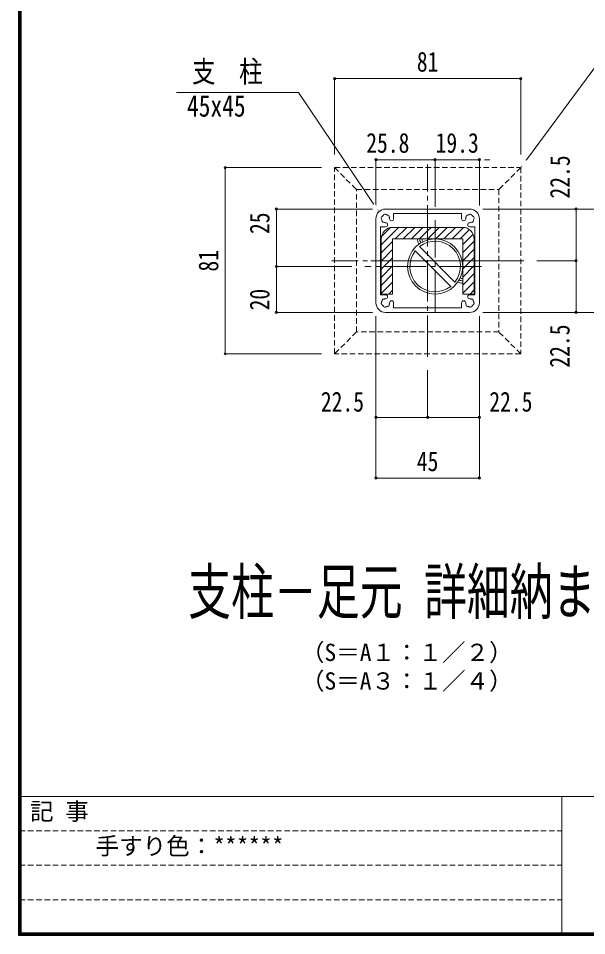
# Model space of a CAD drawing. Units: millimetres at full size; details may follow other scales. Extents: x -1603 to 1599, y -1129 to 1133.
# Drawn here: x -1603 to -1108, y -1129 to -331 of the extents above; entities that cross this region are included whole.
import ezdxf
from ezdxf.enums import TextEntityAlignment as Align

# ---------------------------------------------------------------- set-up
doc = ezdxf.new("R2010")
doc.units = ezdxf.units.MM
doc.header["$LTSCALE"] = 4
doc.header["$PDMODE"] = 32
doc.header["$PDSIZE"] = 2
doc.linetypes.add('CHAIN2', pattern=[12, 9, -1, 1, -1])
doc.linetypes.add('DASHED1', pattern=[1.8, 1.2, -0.6])
for name, color, linetype, lineweight in [('0-0_0', 7, 'Continuous', 18), ('0-1_1手摺寸法', 3, 'Continuous', 18), ('0-4_2隠れ', 6, 'DASHED1', 18), ('0-6_3中心線', 2, 'CHAIN2', 18), ('0-8_41ｱﾙﾐ', 6, 'Continuous', 18), ('0-9_42ｱﾙﾐ部品', 6, 'Continuous', 18), ('1-1_MOJI', 4, 'Continuous', 9), ('1-4_WAKU', 7, 'Continuous', 18), ('1-6_アンカー', 4, 'Continuous', 9)]:
    doc.layers.add(name, color=color, linetype=linetype, lineweight=lineweight)
doc.styles.add('ＭＳ ゴシック', font='')
doc.styles.get('ＭＳ ゴシック').set_extended_font_data('MS Gothic')

msp = doc.modelspace()

# ---------------------------------------------------------------- linework, layer by layer
at = {"layer": '0-0_0'}
for points in [[(-1165.884, -460.858), (-1098.13, -369.342), (-986.306, -369.342)], [(-1289.423, -499.318), (-1359.434, -395.321), (-1465.468, -395.321)]]:
    msp.add_lwpolyline(points, dxfattribs=at)
at = {"layer": '0-1_1手摺寸法'}
for p, q in [((-1327.884, -449.358), (-1327.884, -383.289)), ((-1327.884, -383.289), (-1165.884, -383.289)), ((-1170.484, -383.289), (-1323.284, -383.289)), ((-1165.884, -449.358), (-1165.884, -383.289)), ((-1291.884, -493.758), (-1291.884, -453.908)), ((-1240.384, -453.908), (-1291.884, -453.908)), ((-1287.284, -453.908), (-1244.984, -453.908)), ((-1244.984, -453.908), (-1249.584, -453.908)), ((-1240.384, -495.051), (-1240.384, -453.908)), ((-1240.384, -495.051), (-1240.384, -453.908)), ((-1201.884, -493.758), (-1201.884, -453.908)), ((-1197.284, -453.908), (-1192.684, -453.908)), ((-1339.384, -460.858), (-1423.149, -460.858)), ((-1423.149, -622.858), (-1423.149, -460.858)), ((-1423.149, -465.458), (-1423.149, -618.258)), ((-1294.984, -496.858), (-1378.596, -496.858)), ((-1378.596, -496.858), (-1378.596, -546.858)), ((-1378.596, -542.258), (-1378.596, -501.458)), ((-1198.784, -496.858), (-1117.634, -496.858)), ((-1198.784, -496.858), (-1065.764, -496.858)), ((-1117.634, -541.858), (-1117.634, -496.858)), ((-1117.634, -501.458), (-1117.634, -537.258)), ((-1151.77, -541.858), (-1117.634, -541.858)), ((-1151.77, -541.858), (-1117.634, -541.858)), ((-1117.634, -586.858), (-1117.634, -541.858)), ((-1312.957, -546.858), (-1378.596, -546.858)), ((-1312.957, -546.858), (-1378.596, -546.858)), ((-1378.596, -586.858), (-1378.596, -546.858)), ((-1117.634, -546.458), (-1117.634, -582.258)), ((-1378.596, -551.458), (-1378.596, -582.258)), ((-1294.984, -586.858), (-1378.596, -586.858)), ((-1291.884, -589.958), (-1291.884, -730.95)), ((-1291.884, -589.958), (-1291.884, -678.23)), ((-1201.884, -589.958), (-1201.884, -730.95)), ((-1201.884, -589.958), (-1201.884, -678.23)), ((-1198.784, -586.858), (-1117.634, -586.858)), ((-1198.784, -586.858), (-1065.764, -586.858)), ((-1339.384, -622.858), (-1423.149, -622.858)), ((-1246.884, -636.972), (-1246.884, -678.23)), ((-1246.884, -636.972), (-1246.884, -678.23)), ((-1291.884, -678.23), (-1246.884, -678.23)), ((-1251.484, -678.23), (-1287.284, -678.23)), ((-1246.884, -678.23), (-1201.884, -678.23)), ((-1206.484, -678.23), (-1242.284, -678.23)), ((-1291.884, -730.95), (-1201.884, -730.95)), ((-1206.484, -730.95), (-1287.284, -730.95))]:
    msp.add_line(p, q, dxfattribs=at)
msp.add_lwpolyline([(-1201.884, -453.908), (-1240.384, -453.908), (-1201.884, -453.908)], dxfattribs=at)
for centre, radius, start, end in [((-1247.493, -522.858), 8.327, 180, 213.214), ((-1247.493, -522.858), 6.327, 180, 213.117), ((-1247.493, -522.858), 4.327, 180, 215.15), ((-1216.384, -553.072), 6.327, 240.966, 270), ((-1216.384, -553.072), 4.327, 239.984, 270), ((-1216.384, -553.072), 8.327, 240.328, 270)]:
    msp.add_arc(centre, radius, start, end, dxfattribs=at)
for p in [(-1327.884, -383.289), (-1165.884, -383.289), (-1291.884, -453.908), (-1240.384, -453.908), (-1201.884, -453.908), (-1423.149, -460.858), (-1378.596, -496.858), (-1117.634, -496.858), (-1117.634, -541.858), (-1378.596, -546.858), (-1378.596, -586.858), (-1117.634, -586.858), (-1423.149, -622.858), (-1291.884, -678.23), (-1246.884, -678.23), (-1201.884, -678.23), (-1291.884, -730.95), (-1201.884, -730.95)]:
    msp.add_point(p, dxfattribs=at)
at = {"layer": '0-4_2隠れ'}
for p, q in [((-1327.884, -460.858), (-1308.884, -479.858)), ((-1327.884, -622.858), (-1327.884, -460.858)), ((-1327.884, -460.858), (-1165.884, -460.858)), ((-1165.884, -460.858), (-1184.884, -479.858)), ((-1165.884, -460.858), (-1165.884, -622.858)), ((-1308.884, -479.858), (-1184.884, -479.858)), ((-1308.884, -603.858), (-1308.884, -479.858)), ((-1184.884, -479.858), (-1184.884, -603.858)), ((-1308.884, -603.858), (-1327.884, -622.858)), ((-1184.884, -603.858), (-1308.884, -603.858)), ((-1165.884, -622.858), (-1184.884, -603.858)), ((-1165.884, -622.858), (-1327.884, -622.858))]:
    msp.add_line(p, q, dxfattribs=at)
at = {"layer": '0-6_3中心線'}
for p, q in [((-1246.884, -625.472), (-1246.884, -458.244)), ((-1240.384, -587.165), (-1240.384, -506.551)), ((-1163.27, -541.858), (-1330.498, -541.858)), ((-1195.076, -541.858), (-1296.457, -541.858)), ((-1200.076, -546.858), (-1301.457, -546.858))]:
    msp.add_line(p, q, dxfattribs=at)
at = {"layer": '0-8_41ｱﾙﾐ'}
for p, q in [((-1226.764, -564.138), (-1257.664, -533.238)), ((-1223.103, -560.478), (-1254.004, -529.577))]:
    msp.add_line(p, q, dxfattribs=at)
msp.add_circle((-1240.384, -546.858), 24, dxfattribs=at)
for start, end in [(321.756, 128.244), (141.756, 308.244)]:
    msp.add_arc((-1240.384, -546.858), 22.003, start, end, dxfattribs=at)
at = {"layer": '0-9_42ｱﾙﾐ部品'}
for p, q in [((-1283.484, -496.858), (-1210.284, -496.858)), ((-1276.484, -500.858), (-1217.284, -500.858)), ((-1276.484, -500.858), (-1276.484, -505.258)), ((-1217.284, -500.858), (-1217.284, -505.258)), ((-1291.884, -505.258), (-1291.884, -578.458)), ((-1201.884, -505.258), (-1201.884, -578.458)), ((-1283.484, -512.258), (-1287.884, -512.258)), ((-1287.884, -512.258), (-1287.884, -571.458)), ((-1210.284, -512.258), (-1205.884, -512.258)), ((-1205.884, -512.258), (-1205.884, -571.458)), ((-1283.484, -571.458), (-1287.884, -571.458)), ((-1210.284, -571.458), (-1205.884, -571.458)), ((-1276.484, -582.858), (-1276.484, -578.458)), ((-1283.484, -586.858), (-1210.284, -586.858))]:
    msp.add_line(p, q, dxfattribs=at)
msp.add_lwpolyline([(-1276.484, -582.858), (-1217.284, -582.858), (-1217.284, -578.458)], dxfattribs=at)
for centre, radius, start, end in [((-1283.484, -505.258), 8.4, 90, 180), ((-1283.484, -505.258), 3.5, 135, 149.641), ((-1283.484, -505.258), 3.5, 120.359, 135), ((-1284.26, -502.36), 1, 105, 172.976), ((-1284.26, -502.36), 1, 37.024, 105), ((-1283.484, -505.258), 3.5, 75, 89.641), ((-1283.484, -505.258), 3.5, 60.359, 75), ((-1281.362, -503.136), 1, 45, 112.976), ((-1281.362, -503.136), 1, 337.024, 45), ((-1212.405, -503.136), 1, 135, 202.976), ((-1212.405, -503.136), 1, 67.024, 135), ((-1210.284, -505.258), 3.5, 105, 119.641), ((-1210.284, -505.258), 3.5, 90.359, 105), ((-1209.507, -502.36), 1, 75, 142.976), ((-1210.284, -505.258), 8.4, 0, 90), ((-1209.507, -502.36), 1, 7.024, 75), ((-1210.284, -505.258), 3.5, 45, 59.641), ((-1210.284, -505.258), 3.5, 30.359, 45), ((-1286.381, -504.481), 1, 165, 232.976), ((-1286.381, -504.481), 1, 97.024, 165), ((-1283.484, -505.258), 3.5, 180.359, 195), ((-1283.484, -505.258), 3.5, 195, 209.641), ((-1285.605, -507.379), 1, 157.024, 225), ((-1285.605, -507.379), 1, 225, 292.976), ((-1283.484, -505.258), 3.5, 240.359, 255), ((-1283.484, -505.258), 3.5, 255, 270), ((-1283.484, -510.508), 1.75, 270, 90), ((-1283.484, -505.258), 3.5, 15, 29.641), ((-1283.484, -505.258), 3.5, 0.359, 15), ((-1278.234, -505.258), 1.75, 180, 0), ((-1215.534, -505.258), 1.75, 180, 0), ((-1210.284, -505.258), 3.5, 165, 179.641), ((-1210.284, -505.258), 3.5, 150.359, 165), ((-1210.284, -510.508), 1.75, 90, 270), ((-1210.284, -505.258), 3.5, 270, 285), ((-1210.284, -505.258), 3.5, 285, 299.641), ((-1208.162, -507.379), 1, 247.024, 315), ((-1208.162, -507.379), 1, 315, 22.976), ((-1207.386, -504.481), 1, 15, 82.976), ((-1210.284, -505.258), 3.5, 330.359, 345), ((-1210.284, -505.258), 3.5, 345, 359.641), ((-1207.386, -504.481), 1, 307.024, 15), ((-1283.484, -573.208), 1.75, 270, 90), ((-1210.284, -573.208), 1.75, 90, 270), ((-1283.484, -578.458), 8.4, 180, 270), ((-1286.381, -579.234), 1, 127.024, 195), ((-1286.381, -579.234), 1, 195, 262.976), ((-1283.484, -578.458), 3.5, 165, 179.641), ((-1283.484, -578.458), 3.5, 150.359, 165), ((-1285.605, -576.336), 1, 135, 202.976), ((-1283.484, -578.458), 3.5, 210.359, 225), ((-1285.605, -576.336), 1, 67.024, 135), ((-1283.484, -578.458), 3.5, 225, 239.641), ((-1284.26, -581.356), 1, 187.024, 255), ((-1283.484, -578.458), 3.5, 105, 119.641), ((-1284.26, -581.356), 1, 255, 322.976), ((-1283.484, -578.458), 3.5, 90, 105), ((-1283.484, -578.458), 3.5, 270.359, 285), ((-1283.484, -578.458), 3.5, 285, 299.641), ((-1281.362, -580.579), 1, 247.024, 315), ((-1281.362, -580.579), 1, 315, 22.976), ((-1283.484, -578.458), 3.5, 330.359, 345), ((-1283.484, -578.458), 3.5, 345, 359.641), ((-1278.234, -578.458), 1.75, 0, 180), ((-1215.534, -578.458), 1.75, 0, 180), ((-1210.284, -578.458), 3.5, 180.359, 195), ((-1210.284, -578.458), 3.5, 195, 209.641), ((-1212.405, -580.579), 1, 157.024, 225), ((-1212.405, -580.579), 1, 225, 292.976), ((-1210.284, -578.458), 3.5, 240.359, 255), ((-1210.284, -578.458), 3.5, 255, 269.641), ((-1209.507, -581.356), 1, 217.024, 285), ((-1210.284, -578.458), 3.5, 75, 90), ((-1210.284, -578.458), 8.4, 270, 0), ((-1210.284, -578.458), 3.5, 60.359, 75), ((-1209.507, -581.356), 1, 285, 352.976), ((-1208.162, -576.336), 1, 45, 112.976), ((-1210.284, -578.458), 3.5, 300.359, 315), ((-1210.284, -578.458), 3.5, 315, 329.641), ((-1208.162, -576.336), 1, 337.024, 45), ((-1207.386, -579.234), 1, 277.024, 345), ((-1210.284, -578.458), 3.5, 15, 29.641), ((-1210.284, -578.458), 3.5, 0.359, 15), ((-1207.386, -579.234), 1, 345, 52.976)]:
    msp.add_arc(centre, radius, start, end, dxfattribs=at)
at = {"layer": '1-4_WAKU'}
for p, q in [((-1603.2, 1133.2), (-1603.2, -1129.2)), ((-1602.6, 1132.6), (-1602.6, -1128.6)), ((-1602, 1132), (-1602, -1128)), ((-1601.4, 1131.4), (-1601.4, -1127.4)), ((-1600.8, 1130.8), (-1600.8, -1126.8)), ((-1602, -1008), (1598, -1008)), ((-1130, -1008), (-1130, -1128)), ((-1603.2, -1129.2), (1599.2, -1129.2)), ((-1602.6, -1128.6), (1598.6, -1128.6)), ((-1602, -1128), (1598, -1128)), ((-1601.4, -1127.4), (1597.4, -1127.4)), ((-1600.8, -1126.8), (1596.8, -1126.8))]:
    msp.add_line(p, q, dxfattribs=at)
at = {"layer": '1-4_WAKU', "linetype": 'DASHED1'}
for p, q in [((-1602, -1038), (-1130, -1038)), ((-1602, -1068), (-1130, -1068)), ((-1602, -1098), (-1130, -1098))]:
    msp.add_line(p, q, dxfattribs=at)
at = {"layer": '1-6_アンカー'}
for p, q in [((-1287.384, -528.037), (-1272.204, -512.858)), ((-1287.119, -520.702), (-1279.54, -513.122)), ((-1277.384, -512.858), (-1216.384, -512.858)), ((-1275.133, -522.858), (-1265.133, -512.858)), ((-1268.062, -522.858), (-1258.062, -512.858)), ((-1260.991, -522.858), (-1250.991, -512.858)), ((-1246.849, -522.858), (-1236.849, -512.858)), ((-1232.707, -522.858), (-1222.707, -512.858)), ((-1225.636, -522.858), (-1215.696, -512.918)), ((-1218.564, -522.858), (-1210.514, -514.807)), ((-1216.384, -527.748), (-1207.332, -518.696)), ((-1287.384, -570.858), (-1287.384, -522.858)), ((-1287.384, -535.108), (-1277.384, -525.108)), ((-1277.384, -570.858), (-1277.384, -522.858)), ((-1277.384, -522.858), (-1216.384, -522.858)), ((-1254.384, -522.858), (-1216.384, -522.858)), ((-1216.384, -522.858), (-1216.384, -570.858)), ((-1216.384, -534.819), (-1206.384, -524.819)), ((-1206.384, -522.858), (-1206.384, -570.858)), ((-1287.062, -541.858), (-1277.384, -532.179)), ((-1216.351, -541.858), (-1206.384, -531.89)), ((-1287.384, -542.179), (-1287.062, -541.858)), ((-1287.384, -549.25), (-1279.991, -541.858)), ((-1279.991, -541.858), (-1277.384, -539.25)), ((-1216.384, -541.89), (-1216.351, -541.858)), ((-1216.384, -548.961), (-1209.28, -541.858)), ((-1209.28, -541.858), (-1206.384, -538.961)), ((-1287.384, -556.321), (-1277.384, -546.321)), ((-1216.384, -556.032), (-1206.384, -546.032)), ((-1287.384, -563.392), (-1277.384, -553.392)), ((-1216.384, -563.103), (-1206.384, -553.103)), ((-1287.384, -570.464), (-1277.384, -560.464)), ((-1216.384, -570.174), (-1206.384, -560.174)), ((-1287.384, -570.858), (-1277.384, -570.858)), ((-1280.707, -570.858), (-1277.384, -567.534)), ((-1216.384, -570.858), (-1206.384, -570.858)), ((-1209.996, -570.858), (-1206.384, -567.245))]:
    msp.add_line(p, q, dxfattribs=at)
for points in [[(-1253.92, -522.858), (-1246.884, -515.821), (-1243.92, -512.858)], [(-1239.778, -522.858), (-1235.384, -518.464), (-1229.778, -512.858)]]:
    msp.add_lwpolyline(points, dxfattribs=at)
for centre, start, end in [((-1277.384, -522.858), 90, 180), ((-1216.384, -522.858), 0, 90)]:
    msp.add_arc(centre, 10, start, end, dxfattribs=at)

# ---------------------------------------------------------------- texts
at = {"layer": '0-0_0', "style": 'ＭＳ ゴシック'}
for s, height, width, p in [('支\u3000柱', 18.77, 0.8, (-1451.967, -392.178)), ('45x45', 18.77, 0.8, (-1456.4, -422.111)), ('支柱－足元 詳細納まり断面', 39.1, 0.7, (-1455.362, -861.044))]:
    msp.add_text(s, height=height, dxfattribs=dict(at, width=width)).set_placement(p, align=Align.BOTTOM_LEFT)
for s, p in [('（S＝A１：１／２）', (-1357.148, -894.668)), ('（S＝A３：１／４）', (-1357.148, -919.576))]:
    msp.add_text(s, height=15.01, dxfattribs=at).set_placement(p, align=Align.BOTTOM_LEFT)
at = {"layer": '0-1_1手摺寸法', "color": 7, "style": 'ＭＳ ゴシック', "width": 0.8}
for s, p in [('81', (-1256.304, -382.47)), ('25.8', (-1300.362, -453.089)), ('19.3', (-1239.975, -453.089)), ('22.5', (-1339.86, -678.313)), ('22.5', (-1193.22, -678.345)), ('45', (-1256.304, -730.132))]:
    msp.add_text(s, height=17.27, dxfattribs=at).set_placement(p, align=Align.BOTTOM_LEFT)
for s, p in [('22.5', (-1117.971, -487.752)), ('25', (-1379.414, -518.633)), ('81', (-1423.968, -551.278)), ('20', (-1379.414, -585.091)), ('22.5', (-1118.166, -634.911))]:
    msp.add_text(s, height=17.27, rotation=90, dxfattribs=at).set_placement(p, align=Align.BOTTOM_LEFT)
at = {"layer": '1-1_MOJI', "color": 6, "style": 'ＭＳ ゴシック'}
for s, p in [('記 事', (-1593.006, -1033.01)), ('手すり色：******', (-1535.914, -1063.258))]:
    msp.add_text(s, height=15.01, dxfattribs=at).set_placement(p, align=Align.BOTTOM_LEFT)

# ---------------------------------------------------------------- next in the draw order: wipeouts: each hides what was drawn before it
for points in [[(-1162.312, -453.699), (-1160.079, -455.352), (-1165.884, -460.858), (-1165.884, -460.858)], [(-1294.975, -493.558), (-1292.67, -492.007), (-1289.423, -499.318), (-1289.423, -499.318)]]:
    msp.add_wipeout(points)

doc.saveas('drawing.dxf')
